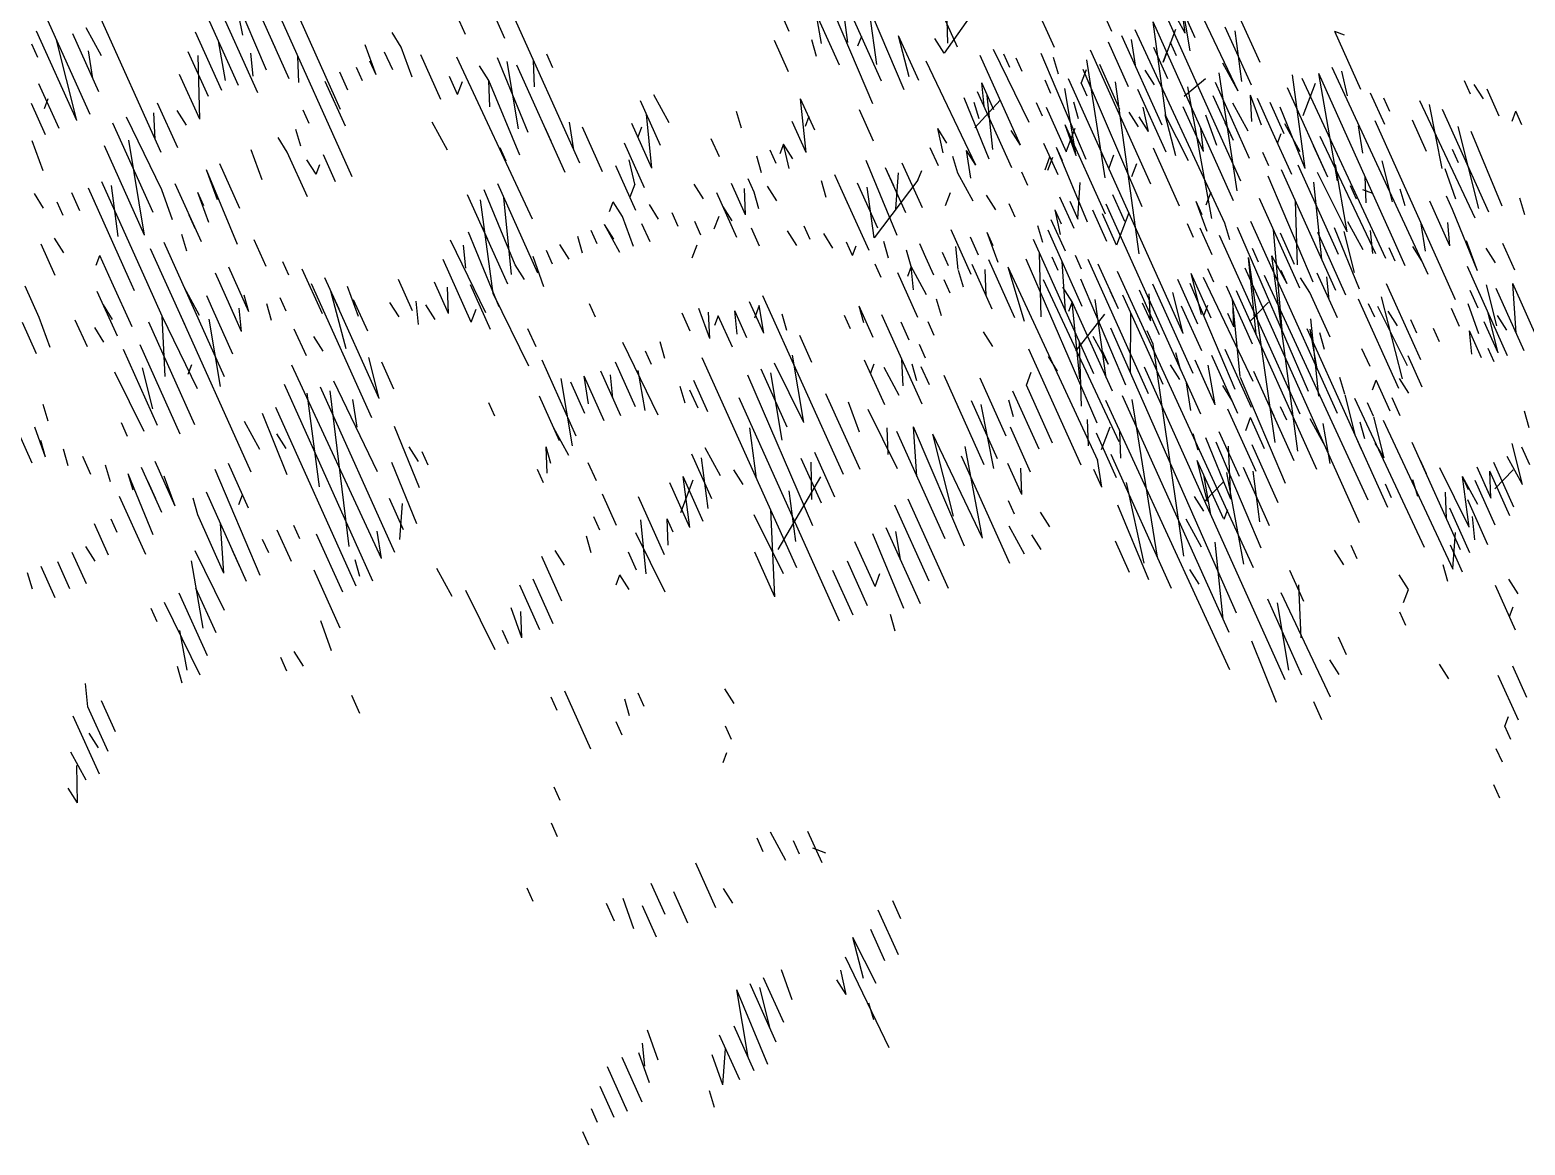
# Model space of a CAD drawing. Header units: metres. Extents: x 1851427 to 1852022, y 5183007 to 5183309.
# Drawn here: x 1851986.906 to 1851991.508, y 5183047.211 to 5183050.644 of the extents above; entities that cross this region are included whole.
import ezdxf

# ---------------------------------------------------------------- set-up
doc = ezdxf.new("R2010")
doc.units = ezdxf.units.M
doc.header["$LTSCALE"] = 2.5
doc.layers.add('FEUIL', color=7, linetype='CONTINUOUS')
doc.layers.add('TRONC', color=7, linetype='CONTINUOUS')
doc.layers.add('PRO_BAT', color=252, linetype='CONTINUOUS', lineweight=18)

# ---------------------------------------------------------------- blocks, each defined once
blk = doc.blocks.new('00_prunus')
at = {"layer": 'FEUIL', "color": 62, "linetype": 'Continuous'}
for p, q in [((2.7424, 4.465), (2.7729, 4.4955)), ((2.7729, 4.4803), (2.7932, 4.4955)), ((2.7932, 4.4803), (2.8084, 4.4955)), ((2.9456, 4.4295), (3.0116, 4.4955)), ((2.9964, 4.4955), (3.0116, 4.4955)), ((3.1132, 4.3634), (3.2504, 4.4955)), ((-2.1598, 4.4142), (-2.1242, 4.4803)), ((2.7068, 4.465), (2.7221, 4.4803)), ((2.7221, 4.465), (2.7221, 4.4803)), ((3.0624, 4.2415), (3.3012, 4.4803)), ((3.1996, 4.3939), (3.2504, 4.4803)), ((3.1996, 4.4142), (3.2656, 4.4803)), ((3.098, 4.4142), (3.1488, 4.465)), ((-2.1598, 4.4142), (-2.1242, 4.4447)), ((2.6916, 4.3431), (2.7729, 4.4295)), ((2.7068, 4.3279), (2.8237, 4.4447)), ((2.7221, 4.3126), (2.8592, 4.4447)), ((2.7221, 4.3279), (2.7932, 4.4295)), ((2.7576, 4.211), (2.9964, 4.4447)), ((2.7932, 4.3634), (2.844, 4.4447)), ((2.8592, 4.2771), (3.0116, 4.4295)), ((2.8948, 4.3939), (2.9304, 4.4295)), ((2.8948, 4.4142), (2.91, 4.4295)), ((2.9304, 4.2923), (3.0116, 4.4295)), ((2.9608, 4.4142), (2.9812, 4.4447)), ((3.098, 4.3787), (3.164, 4.4447)), ((3.1132, 4.3787), (3.1488, 4.4447)), ((-2.1446, 4.4142), (-2.1446, 4.3634)), ((2.8237, 4.3787), (2.8592, 4.4142)), ((2.8237, 4.211), (3.032, 4.4142)), ((2.9812, 4.2923), (3.0472, 4.4142)), ((3.0116, 4.4142), (3.0116, 4.3634)), ((3.0624, 4.211), (3.2656, 4.4142)), ((3.1996, 4.2923), (3.2656, 4.4142)), ((-2.6018, 4.3787), (-2.5865, 4.3939)), ((-2.1598, 4.3787), (-2.1446, 4.3939)), ((-2.0582, 4.3787), (-2.043, 4.3939)), ((2.7424, 4.2263), (2.91, 4.3939)), ((2.9456, 4.2923), (3.0472, 4.3939)), ((3.0624, 4.1755), (3.286, 4.3939)), ((-2.617, 4.3279), (-2.5865, 4.3634)), ((-2.3478, 4.3279), (-2.3122, 4.3634)), ((-2.3122, 4.3279), (-2.2817, 4.3634)), ((-2.297, 4.3279), (-2.2817, 4.3634)), ((-2.1598, 4.3431), (-2.1242, 4.3787)), ((-2.1446, 4.3634), (-2.1446, 4.3787)), ((-1.8702, 4.3787), (-1.8398, 4.2618)), ((-1.855, 4.2771), (-1.7686, 4.3634)), ((-1.8398, 4.2771), (-1.8042, 4.3634)), ((2.656, 4.3431), (2.6713, 4.3634)), ((2.91, 4.3431), (2.9304, 4.3787)), ((2.9812, 4.2923), (3.0472, 4.3634)), ((3.0624, 4.2263), (3.1488, 4.3787)), ((3.0624, 4.2771), (3.1488, 4.3634)), ((3.164, 4.3634), (3.1844, 4.3279)), ((3.1996, 4.2771), (3.3012, 4.3787)), ((3.2656, 4.3431), (3.286, 4.3787)), ((3.2656, 4.3126), (3.3164, 4.3634)), ((3.3876, 4.3279), (3.4384, 4.3787)), ((-2.5357, 4.211), (-2.3986, 4.3431)), ((-2.297, 4.3126), (-2.2614, 4.3431)), ((-2.2817, 4.2923), (-2.2309, 4.3431)), ((-2.1446, 4.3279), (-2.1242, 4.3431)), ((2.844, 4.2923), (2.8796, 4.3431)), ((3.0828, 4.1755), (3.1844, 4.3431)), ((3.1844, 4.1907), (3.3368, 4.3431)), ((2.9964, 4.2771), (3.0472, 4.3279)), ((3.032, 4.3126), (3.032, 4.3279)), ((3.2504, 4.1755), (3.3368, 4.3279)), ((-2.551, 4.2923), (-2.5357, 4.3126)), ((-2.4849, 4.2263), (-2.4341, 4.3126)), ((-2.2817, 4.2923), (-2.2614, 4.3126)), ((-2.2614, 4.2771), (-2.2309, 4.3126)), ((-2.2462, 4.2618), (-2.1954, 4.3126)), ((-2.1954, 4.2415), (-2.1242, 4.3126)), ((-2.043, 4.3126), (-2.043, 4.2923)), ((-2.0074, 4.2923), (-1.9922, 4.3126)), ((-1.8042, 4.1907), (-1.6874, 4.3126)), ((2.6916, 4.2415), (2.7576, 4.3126)), ((2.7424, 4.2618), (2.7932, 4.3126)), ((2.8796, 4.2771), (2.8948, 4.3126)), ((3.164, 4.0891), (3.286, 4.3126)), ((3.1844, 4.1552), (3.3368, 4.3126)), ((3.286, 4.1907), (3.4028, 4.3126)), ((-2.5002, 4.2923), (-2.4849, 4.2923)), ((-2.5002, 4.1399), (-2.363, 4.2771)), ((-2.4849, 4.2263), (-2.4138, 4.2923)), ((-2.4849, 4.1907), (-2.3833, 4.2923)), ((-2.4646, 4.1755), (-2.4138, 4.2771)), ((-2.2462, 4.2618), (-2.2309, 4.2923)), ((-2.2309, 4.2415), (-2.175, 4.2923)), ((-2.2106, 4.2415), (-2.175, 4.2923)), ((-2.1446, 4.2618), (-2.1242, 4.2771)), ((-2.0582, 4.2771), (-2.043, 4.2923)), ((-2.0074, 4.2618), (-1.9922, 4.2771)), ((-1.9922, 4.211), (-1.9058, 4.2923)), ((-1.9922, 4.1755), (-1.8906, 4.2771)), ((-1.9566, 4.2771), (-1.9414, 4.2923)), ((-1.8398, 4.2618), (-1.8194, 4.2771)), ((-1.7686, 4.1907), (-1.667, 4.2923)), ((-1.7686, 4.1552), (-1.6518, 4.2771)), ((-1.7534, 4.211), (-1.7178, 4.2771)), ((-1.7026, 4.2263), (-1.667, 4.2923)), ((-1.7026, 4.1907), (-1.6162, 4.2771)), ((2.6408, 4.2618), (2.6713, 4.2923)), ((2.6713, 4.2618), (2.6916, 4.2771)), ((2.7424, 4.2618), (2.7576, 4.2923)), ((2.7729, 4.2415), (2.7932, 4.2771)), ((3.032, 4.2771), (3.0472, 4.2923)), ((3.0624, 4.0028), (3.352, 4.2923)), ((3.2148, 4.2618), (3.2352, 4.2923)), ((3.2148, 4.2618), (3.2352, 4.2771)), ((3.3012, 4.1907), (3.352, 4.2771)), ((3.4384, 4.2771), (3.4536, 4.2923)), ((-2.4646, 4.1399), (-2.3478, 4.2618)), ((-2.0582, 4.2415), (-2.043, 4.2618)), ((-1.8194, 4.211), (-1.7686, 4.2618)), ((-1.8042, 4.211), (-1.7686, 4.2618)), ((-1.667, 4.211), (-1.6366, 4.2618)), ((-2.805, 4.1755), (-2.7389, 4.2415)), ((-2.7694, 4.1755), (-2.7389, 4.2415)), ((-2.7694, 4.1399), (-2.6678, 4.2415)), ((-2.4341, 4.1552), (-2.3986, 4.2415)), ((-2.0074, 4.2263), (-1.9922, 4.2415)), ((-1.9414, 4.1247), (-1.8194, 4.2415)), ((-1.7178, 4.2415), (-1.7178, 4.2263)), ((2.7932, 4.211), (2.8237, 4.2415)), ((2.844, 4.211), (2.8592, 4.2415)), ((2.8592, 4.211), (2.8948, 4.2415)), ((3.3164, 4.1907), (3.3672, 4.2415)), ((3.4384, 4.211), (3.4688, 4.2415)), ((3.4536, 4.211), (3.4688, 4.2415)), ((-2.7897, 4.1552), (-2.7186, 4.2263)), ((-2.7389, 4.1755), (-2.7034, 4.2263)), ((-2.5662, 4.211), (-2.551, 4.2263)), ((-2.4494, 4.1247), (-2.3478, 4.2263)), ((-2.1446, 4.1247), (-2.043, 4.2263)), ((-2.0734, 4.1907), (-2.043, 4.2263)), ((-2.0582, 4.2263), (-2.0582, 4.1907)), ((-1.9922, 4.1399), (-1.9058, 4.2263)), ((-1.9566, 4.1552), (-1.921, 4.2263)), ((-1.9566, 4.1399), (-1.8906, 4.211)), ((-1.9414, 4.2263), (-1.921, 4.1755)), ((-1.667, 4.1907), (-1.6518, 4.211)), ((2.844, 4.1552), (2.91, 4.2263)), ((2.8592, 4.1755), (2.8948, 4.2263)), ((2.8592, 4.1399), (2.9304, 4.211)), ((3.098, 4.211), (3.098, 4.1907)), ((3.2148, 4.211), (3.2148, 4.1907)), ((3.2504, 4.211), (3.2504, 4.1907)), ((3.4536, 4.1907), (3.4688, 4.211)), ((-2.7186, 4.1552), (-2.6881, 4.1907)), ((-2.5662, 3.9723), (-2.3478, 4.1907)), ((-2.4494, 4.0536), (-2.3833, 4.1907)), ((-2.1242, 4.1044), (-2.043, 4.1907)), ((-1.9922, 4.1755), (-1.9718, 4.1907)), ((2.6205, 4.1399), (2.656, 4.1907)), ((2.6205, 4.1755), (2.6408, 4.1907)), ((2.9456, 4.1552), (2.9812, 4.1907)), ((3.0828, 4.1552), (3.1132, 4.1907)), ((3.3164, 4.1552), (3.352, 4.1907)), ((-2.6881, 4.1552), (-2.6678, 4.1755)), ((-2.6373, 4.1044), (-2.5662, 4.1755)), ((-2.5154, 3.9875), (-2.3325, 4.1755)), ((-2.043, 4.1552), (-2.043, 4.1755)), ((2.6205, 4.1399), (2.656, 4.1755)), ((3.3368, 4.1552), (3.3368, 4.1755)), ((-2.6373, 4.0536), (-2.5662, 4.1552)), ((-2.5154, 3.952), (-2.3122, 4.1552)), ((-2.3122, 4.1247), (-2.2817, 4.1552)), ((-2.175, 4.1247), (-2.1446, 4.1552)), ((-2.109, 4.1044), (-2.0938, 4.1552)), ((-1.8906, 4.1247), (-1.8702, 4.1552)), ((-1.8906, 4.1399), (-1.8702, 4.1552)), ((2.6408, 4.1247), (2.6713, 4.1552)), ((2.656, 4.1247), (2.6713, 4.1552)), ((2.844, 3.9012), (2.9812, 4.1552)), ((2.8592, 4.1044), (2.91, 4.1552)), ((2.8796, 4.1247), (2.8948, 4.1552)), ((2.9456, 4.1247), (2.9812, 4.1552)), ((3.098, 4.1399), (3.1132, 4.1552)), ((-2.6373, 4.0739), (-2.5662, 4.1399)), ((-2.6373, 4.0383), (-2.5357, 4.1399)), ((-2.4138, 4.0383), (-2.363, 4.1399)), ((-2.109, 4.0891), (-2.0734, 4.1247)), ((-1.9414, 4.1044), (-1.921, 4.1399)), ((-1.8906, 4.1044), (-1.8702, 4.1247)), ((-1.789, 4.1044), (-1.7534, 4.1399)), ((-1.7026, 4.0536), (-1.667, 4.1247)), ((-1.7026, 4.0891), (-1.667, 4.1247)), ((2.7221, 3.8707), (2.9812, 4.1247)), ((2.7221, 3.8351), (3.0116, 4.1247)), ((2.8592, 4.0739), (2.91, 4.1247)), ((2.8796, 3.9012), (3.0116, 4.1399)), ((2.9964, 3.9012), (3.2352, 4.1399)), ((3.1996, 4.1399), (3.1996, 4.0891)), ((3.1996, 4.0891), (3.2352, 4.1247)), ((3.2148, 4.0891), (3.2504, 4.1247)), ((3.2656, 4.1044), (3.286, 4.1247)), ((-2.0938, 4.0739), (-2.0734, 4.1044)), ((-1.9566, 4.0739), (-1.921, 4.1044)), ((-1.6874, 4.1044), (-1.6874, 4.0891)), ((3.0472, 4.0891), (3.0624, 4.1044)), ((-2.4341, 3.9723), (-2.3122, 4.0891)), ((-2.4138, 4.0891), (-2.3986, 4.0536)), ((-2.4138, 4.0231), (-2.3478, 4.0891)), ((-2.109, 4.0536), (-2.0734, 4.0891)), ((-2.0226, 4.0739), (-2.0074, 4.0891)), ((-1.9922, 4.0739), (-1.9718, 4.0891)), ((-1.8906, 4.0383), (-1.8398, 4.0891)), ((-1.8702, 4.0739), (-1.8702, 4.0891)), ((-1.7026, 4.0536), (-1.667, 4.0891)), ((-1.3978, 3.9215), (-1.2302, 4.0891)), ((2.7068, 4.0536), (2.7424, 4.0891)), ((2.8084, 3.8859), (3.0116, 4.0891)), ((2.844, 3.9875), (2.8948, 4.0891)), ((3.032, 4.0383), (3.0828, 4.0891)), ((3.0472, 4.0383), (3.0828, 4.0891)), ((-2.5154, 4.0231), (-2.4849, 4.0739)), ((-2.5154, 4.0536), (-2.5002, 4.0739)), ((-2.4138, 3.9723), (-2.363, 4.0739)), ((-2.4138, 3.952), (-2.297, 4.0739)), ((-1.921, 4.0536), (-1.921, 4.0739)), ((-1.8702, 4.0739), (-1.8398, 3.9723)), ((-1.8702, 4.0231), (-1.8194, 4.0739)), ((-1.8702, 3.9875), (-1.789, 4.0739)), ((-1.855, 4.0231), (-1.8398, 4.0739)), ((-1.2302, 4.0536), (-1.2098, 4.0739)), ((-1.2302, 4.0536), (-1.2098, 4.0739)), ((2.5392, 4.0536), (2.5544, 4.0739)), ((2.6916, 3.8707), (2.8948, 4.0739)), ((2.9964, 4.0383), (3.0116, 4.0739)), ((3.0472, 4.0231), (3.098, 4.0739)), ((3.2148, 3.9875), (3.3012, 4.0739)), ((-2.6373, 4.0028), (-2.6018, 4.0383)), ((-2.6018, 4.0231), (-2.6018, 4.0383)), ((-2.3478, 3.952), (-2.2462, 4.0536)), ((-2.3478, 3.9875), (-2.297, 4.0383)), ((-2.3325, 4.0383), (-2.3325, 4.0536)), ((-2.297, 3.9012), (-2.1446, 4.0536)), ((-2.2817, 3.9875), (-2.2309, 4.0383)), ((-2.2614, 4.0028), (-2.2462, 4.0383)), ((-2.109, 4.0231), (-2.0938, 4.0383)), ((-2.0226, 4.0028), (-1.9922, 4.0383)), ((-1.8398, 3.9723), (-1.8042, 4.0383)), ((-1.8398, 3.9875), (-1.789, 4.0383)), ((-1.6874, 4.0231), (-1.667, 4.0536)), ((-1.6874, 4.0383), (-1.667, 4.0536)), ((-1.667, 4.0536), (-1.667, 4.0383)), ((-1.667, 4.0231), (-1.6518, 4.0383)), ((-1.4994, 4.0231), (-1.4638, 4.0536)), ((-1.4994, 3.9875), (-1.4486, 4.0383)), ((-1.3114, 4.0383), (-1.2962, 4.0536)), ((-1.2962, 4.0028), (-1.281, 4.0383)), ((-1.1743, 4.0383), (-1.159, 4.0536)), ((2.7221, 4.0383), (2.7424, 4.0536)), ((2.844, 3.7183), (3.1844, 4.0536)), ((2.9964, 4.0383), (3.0116, 4.0536)), ((3.0624, 4.0028), (3.098, 4.0536)), ((3.164, 3.9012), (3.3164, 4.0536)), ((3.2352, 3.9723), (3.2656, 4.0383)), ((3.2656, 3.952), (3.3012, 4.0383)), ((-2.5662, 4.0028), (-2.551, 4.0231)), ((-2.3122, 3.9215), (-2.2106, 4.0231)), ((-2.2614, 3.9012), (-2.1446, 4.0231)), ((-1.9922, 4.0028), (-1.9718, 4.0231)), ((-1.9922, 3.9723), (-1.9414, 4.0231)), ((-1.8398, 3.952), (-1.7686, 4.0231)), ((-1.789, 4.0028), (-1.7686, 4.0231)), ((-1.6518, 4.0028), (-1.6366, 4.0231)), ((-1.4994, 3.952), (-1.4638, 4.0231)), ((-1.3826, 3.9012), (-1.2606, 4.0231)), ((-1.3114, 3.9367), (-1.2302, 4.0231)), ((-1.2962, 3.9367), (-1.2454, 4.0231)), ((-0.9203, 3.8859), (-0.7882, 4.0231)), ((2.5189, 3.9723), (2.5544, 4.0231)), ((2.5189, 4.0028), (2.5392, 4.0231)), ((2.7221, 4.0028), (2.7424, 4.0231)), ((3.1132, 4.0028), (3.1336, 4.0231)), ((3.1336, 3.8351), (3.3164, 4.0231)), ((3.164, 4.0028), (3.1844, 4.0231)), ((-2.617, 3.9875), (-2.6018, 4.0028)), ((-2.2817, 3.8199), (-2.0938, 4.0028)), ((-2.2614, 3.9215), (-2.2309, 4.0028)), ((-2.2309, 3.9012), (-2.175, 4.0028)), ((-1.9718, 3.9723), (-1.9566, 4.0028)), ((-1.4994, 3.952), (-1.4486, 4.0028)), ((-1.4638, 4.0028), (-1.4638, 3.9875)), ((-1.3622, 3.8199), (-1.1743, 4.0028)), ((-0.9203, 3.8504), (-0.7679, 4.0028)), ((-0.8695, 3.9215), (-0.8187, 4.0028)), ((2.5189, 3.9723), (2.5544, 4.0028)), ((2.6205, 3.8351), (2.7932, 4.0028)), ((2.7729, 3.952), (2.8084, 4.0028)), ((3.1132, 3.7843), (3.3368, 4.0028)), ((3.286, 3.9367), (3.3368, 4.0028)), ((3.3012, 3.9367), (3.3672, 4.0028)), ((-2.8558, 3.9215), (-2.805, 3.9723)), ((-2.8202, 3.9367), (-2.805, 3.9723)), ((-2.617, 3.952), (-2.6018, 3.9723)), ((-2.2462, 3.8859), (-2.1446, 3.9875)), ((-2.1954, 3.9875), (-2.175, 3.9215)), ((-2.1954, 3.8859), (-2.1446, 3.9875)), ((-2.1446, 3.9875), (-2.1446, 3.9723)), ((-1.9566, 3.9723), (-1.9414, 3.9875)), ((-1.9414, 3.952), (-1.921, 3.9723)), ((-1.6518, 3.9723), (-1.6366, 3.9875)), ((-1.6518, 3.9367), (-1.6366, 3.9723)), ((-1.6518, 3.9367), (-1.6162, 3.9723)), ((-1.4994, 3.9215), (-1.4486, 3.9723)), ((-1.4334, 3.9215), (-1.3826, 3.9723)), ((-1.3826, 3.9367), (-1.3622, 3.9723)), ((-1.3114, 3.9012), (-1.2302, 3.9875)), ((-1.2454, 3.952), (-1.2302, 3.9875)), ((-1.1946, 3.952), (-1.1946, 3.9723)), ((-1.1946, 3.952), (-1.1743, 3.9723)), ((-1.1743, 3.9367), (-1.1235, 3.9875)), ((-1.1235, 3.952), (-1.093, 3.9875)), ((-1.093, 3.952), (-1.0727, 3.9723)), ((-1.093, 3.7843), (-0.905, 3.9723)), ((-1.0422, 3.8707), (-0.9406, 3.9723)), ((-0.8898, 3.8504), (-0.7526, 3.9875)), ((2.5189, 3.9367), (2.5697, 3.9875)), ((2.5392, 3.9875), (2.5544, 3.952)), ((2.5544, 3.9367), (2.59, 3.9723)), ((2.5697, 3.8199), (2.7424, 3.9875)), ((2.5697, 3.8504), (2.6916, 3.9723)), ((2.7221, 3.9367), (2.7576, 3.9875)), ((2.844, 3.8859), (2.9456, 3.9875)), ((2.844, 3.8504), (2.9608, 3.9723)), ((2.844, 3.6472), (3.164, 3.9723)), ((2.9456, 3.9215), (3.0116, 3.9875)), ((2.9456, 3.698), (3.098, 3.9723)), ((2.9812, 3.9215), (3.0116, 3.9723)), ((2.9812, 3.9215), (3.032, 3.9723)), ((3.3368, 3.9367), (3.3876, 3.9875)), ((3.352, 3.952), (3.3672, 3.9875)), ((3.3876, 3.952), (3.4028, 3.9723)), ((-2.8405, 3.9012), (-2.7897, 3.952)), ((-2.5002, 3.9367), (-2.4849, 3.952)), ((-2.3325, 3.9367), (-2.3122, 3.952)), ((-1.9414, 3.9215), (-1.9058, 3.952)), ((-1.921, 3.9215), (-1.9058, 3.952)), ((-1.9058, 3.952), (-1.9058, 3.9367)), ((-1.8194, 3.9367), (-1.8194, 3.952)), ((-1.8194, 3.9367), (-1.8042, 3.952)), ((-1.4842, 3.9215), (-1.4638, 3.952)), ((-1.347, 3.9367), (-1.3318, 3.952)), ((-1.0727, 3.9367), (-1.0574, 3.952)), ((-0.9558, 3.8859), (-0.8898, 3.952)), ((2.5697, 3.8859), (2.6052, 3.952)), ((2.5697, 3.9215), (2.6052, 3.952)), ((2.5697, 3.8859), (2.6408, 3.952)), ((2.7932, 3.9012), (2.8237, 3.952)), ((3.1488, 3.9215), (3.1844, 3.952)), ((3.4028, 3.9367), (3.418, 3.952)), ((-1.9414, 3.8859), (-1.8906, 3.9367)), ((-1.6366, 3.9215), (-1.6162, 3.9367)), ((-1.4994, 3.8859), (-1.4486, 3.9367)), ((-1.0574, 3.9215), (-1.0422, 3.9367)), ((-0.9203, 3.9215), (-0.905, 3.9367)), ((2.7424, 3.5811), (3.098, 3.9367)), ((3.0116, 3.9012), (3.032, 3.9367)), ((3.1488, 3.9215), (3.164, 3.9367)), ((3.164, 3.8504), (3.1996, 3.9367)), ((-2.8405, 3.8707), (-2.7897, 3.9215)), ((-2.8202, 3.8707), (-2.805, 3.9012)), ((-2.8202, 3.8504), (-2.7694, 3.9012)), ((-2.4849, 3.8859), (-2.4494, 3.9215)), ((-2.4849, 3.8504), (-2.4138, 3.9215)), ((-2.4494, 3.9012), (-2.4494, 3.9215)), ((-1.6162, 3.9012), (-1.6162, 3.9215)), ((-1.4842, 3.9215), (-1.4842, 3.9012)), ((-1.2098, 3.8707), (-1.1743, 3.9012)), ((-0.9711, 3.8859), (-0.9558, 3.9215)), ((-0.905, 3.8707), (-0.8898, 3.9012)), ((-0.8695, 3.8504), (-0.839, 3.9012)), ((-0.8695, 3.8351), (-0.8034, 3.9012)), ((2.6052, 3.8859), (2.6205, 3.9215)), ((2.656, 3.9012), (2.6713, 3.9215)), ((2.6916, 3.8859), (2.7068, 3.9012)), ((3.1336, 3.7691), (3.2656, 3.9012)), ((3.2148, 3.8859), (3.2352, 3.9012)), ((3.3164, 3.8859), (3.3368, 3.9012)), ((3.4028, 3.9012), (3.418, 3.9215)), ((-2.4646, 3.8351), (-2.4138, 3.8859)), ((-1.4842, 3.8707), (-1.4638, 3.8859)), ((-1.4638, 3.8707), (-1.4638, 3.8859)), ((2.844, 3.8199), (2.91, 3.8859)), ((2.844, 3.6167), (3.1132, 3.8859)), ((2.9812, 3.6827), (3.098, 3.8859)), ((3.4028, 3.8707), (3.418, 3.8859)), ((-2.805, 3.8199), (-2.7897, 3.8707)), ((-2.4646, 3.7996), (-2.4341, 3.8707)), ((-2.4646, 3.7996), (-2.3986, 3.8707)), ((-1.9922, 3.7691), (-1.8906, 3.8707)), ((-1.9414, 3.8504), (-1.921, 3.8707)), ((-1.8906, 3.8351), (-1.855, 3.8707)), ((-1.8702, 3.8504), (-1.855, 3.8707)), ((-1.601, 3.8504), (-1.601, 3.8707)), ((-0.8542, 3.7843), (-0.8187, 3.8707)), ((-0.8542, 3.8199), (-0.8034, 3.8707)), ((-0.8187, 3.7183), (-0.6663, 3.8707)), ((-0.7018, 3.7335), (-0.5647, 3.8707)), ((2.8237, 3.5659), (3.1336, 3.8707)), ((2.844, 3.7488), (2.9608, 3.8707)), ((2.9812, 3.8504), (2.9964, 3.8707)), ((3.2504, 3.8504), (3.2504, 3.8707)), ((-2.8202, 3.8199), (-2.7897, 3.8504)), ((-2.4646, 3.7691), (-2.3986, 3.8351)), ((-2.4341, 3.7843), (-2.3986, 3.8351)), ((-2.2614, 3.8351), (-2.2614, 3.7996)), ((-2.1242, 3.7691), (-2.0582, 3.8351)), ((-1.921, 3.6319), (-1.7178, 3.8351)), ((-1.855, 3.8351), (-1.8398, 3.8504)), ((-1.4842, 3.8351), (-1.4638, 3.8504)), ((-1.3978, 3.7488), (-1.2962, 3.8504)), ((-1.3622, 3.7335), (-1.3114, 3.8351)), ((-1.3622, 3.7488), (-1.281, 3.8351)), ((-0.8542, 3.7843), (-0.8034, 3.8351)), ((-0.7018, 3.7691), (-0.6358, 3.8351)), ((-0.6866, 3.8199), (-0.651, 3.8504)), ((2.4681, 3.8199), (2.4884, 3.8351)), ((2.844, 3.7843), (2.91, 3.8504)), ((2.8592, 3.7843), (2.8948, 3.8504)), ((2.8592, 3.7183), (2.9304, 3.8351)), ((3.0828, 3.7996), (3.098, 3.8351)), ((3.1336, 3.7996), (3.1488, 3.8351)), ((3.1844, 3.7843), (3.2504, 3.8504)), ((3.1996, 3.7691), (3.2656, 3.8351)), ((3.4028, 3.8351), (3.418, 3.8504)), ((-2.805, 3.7996), (-2.7897, 3.8199)), ((-2.297, 3.7691), (-2.2462, 3.8199)), ((-2.1242, 3.7996), (-2.109, 3.8199)), ((-2.109, 3.7183), (-2.0074, 3.8199)), ((-1.9922, 3.7996), (-1.9718, 3.8199)), ((-1.9922, 3.7996), (-1.9718, 3.8199)), ((-1.9566, 3.7843), (-1.9414, 3.8199)), ((-1.7686, 3.7996), (-1.7534, 3.8199)), ((-1.7382, 3.7843), (-1.7178, 3.8199)), ((-1.7382, 3.7843), (-1.7026, 3.8199)), ((-1.7178, 3.8199), (-1.7178, 3.7996)), ((-1.347, 3.698), (-1.281, 3.8199)), ((-1.347, 3.7335), (-1.2606, 3.8199)), ((-0.6866, 3.7843), (-0.6663, 3.8199)), ((-0.6866, 3.7183), (-0.6155, 3.8199)), ((-0.6866, 3.7183), (-0.585, 3.8199)), ((2.4528, 3.7691), (2.5036, 3.8199)), ((2.9304, 3.8199), (2.9456, 3.7843)), ((2.9304, 3.7691), (2.9608, 3.8199)), ((3.4028, 3.7996), (3.418, 3.8199)), ((-2.1242, 3.7183), (-2.0734, 3.7996)), ((-2.1242, 3.7335), (-2.0582, 3.7996)), ((-1.9566, 3.7691), (-1.921, 3.7996)), ((-1.9414, 3.7488), (-1.8906, 3.7996)), ((-1.9058, 3.7843), (-1.9058, 3.7996)), ((-1.8194, 3.7691), (-1.789, 3.7996)), ((-1.7178, 3.7691), (-1.6874, 3.7996)), ((-1.7026, 3.7691), (-1.6874, 3.7996)), ((-1.0727, 3.7691), (-1.0422, 3.7996)), ((-0.6002, 3.7843), (-0.585, 3.7996)), ((2.4681, 3.7843), (2.4681, 3.7996)), ((2.7068, 3.7843), (2.7221, 3.7996)), ((2.9456, 3.6472), (3.098, 3.7996)), ((-2.4341, 3.7691), (-2.4138, 3.7843)), ((-2.2817, 3.7488), (-2.2614, 3.7843)), ((-2.0582, 3.7691), (-2.043, 3.7843)), ((-1.7026, 3.7488), (-1.667, 3.7843)), ((-1.667, 3.7843), (-1.667, 3.7691)), ((-1.667, 3.7488), (-1.6518, 3.7843)), ((-1.667, 3.7488), (-1.6366, 3.7843)), ((-1.0422, 3.7691), (-1.0422, 3.7843)), ((-1.0422, 3.7691), (-1.0219, 3.7843)), ((-1.0422, 3.7335), (-0.9914, 3.7843)), ((-0.839, 3.7691), (-0.8187, 3.7843)), ((-0.839, 3.7335), (-0.7882, 3.7843)), ((2.6205, 3.7691), (2.6408, 3.7843)), ((2.7221, 3.7691), (2.7424, 3.7843)), ((2.91, 3.7843), (2.91, 3.7691)), ((3.1996, 3.7335), (3.2504, 3.7843)), ((-2.4494, 3.7183), (-2.4138, 3.7488)), ((-2.2817, 3.7488), (-2.2614, 3.7691)), ((-1.8398, 3.6827), (-1.789, 3.7691)), ((-1.8398, 3.6827), (-1.7686, 3.7488)), ((-1.6366, 3.7488), (-1.6162, 3.7691)), ((-1.3622, 3.6827), (-1.281, 3.7691)), ((-1.347, 3.6675), (-1.2606, 3.7488)), ((-1.2962, 3.7183), (-1.281, 3.7488)), ((-0.839, 3.6675), (-0.7526, 3.7488)), ((-0.8034, 3.7335), (-0.7882, 3.7691)), ((-0.6663, 3.698), (-0.6155, 3.7488)), ((2.6205, 3.7488), (2.6205, 3.7691)), ((2.9964, 3.6675), (3.0624, 3.7691)), ((-2.1446, 3.6167), (-2.0734, 3.7335)), ((-2.1446, 3.6167), (-2.0226, 3.7335)), ((-2.1242, 3.5964), (-1.9922, 3.7335)), ((-2.0938, 3.6319), (-2.0226, 3.7335)), ((-2.0226, 3.6675), (-1.9922, 3.7335)), ((-1.9922, 3.6675), (-1.921, 3.7335)), ((-1.9414, 3.6472), (-1.855, 3.7335)), ((-1.921, 3.698), (-1.8906, 3.7335)), ((-1.8194, 3.6472), (-1.7686, 3.7335)), ((-1.8194, 3.6675), (-1.7534, 3.7335)), ((-1.4994, 3.7183), (-1.4842, 3.7335)), ((-0.9203, 3.7183), (-0.905, 3.7335)), ((-0.839, 3.6319), (-0.7374, 3.7335)), ((-0.6358, 3.7183), (-0.6358, 3.7335)), ((2.6052, 3.7183), (2.6205, 3.7335)), ((2.7576, 3.698), (2.7932, 3.7335)), ((2.8592, 3.6319), (2.91, 3.7335)), ((2.9812, 3.6472), (3.0624, 3.7335)), ((3.1996, 3.698), (3.2148, 3.7335)), ((3.1996, 3.698), (3.2352, 3.7335)), ((-2.1954, 3.5964), (-2.0734, 3.7183)), ((-2.0938, 3.5964), (-1.9718, 3.7183)), ((-1.9718, 3.6827), (-1.9566, 3.7183)), ((-1.9058, 3.5456), (-1.7382, 3.7183)), ((-1.9058, 3.4795), (-1.667, 3.7183)), ((-1.6162, 3.698), (-1.601, 3.7183)), ((-1.3318, 3.6472), (-1.2606, 3.7183)), ((-0.9203, 3.6827), (-0.8898, 3.7183)), ((-0.839, 3.5964), (-0.7679, 3.7183)), ((-0.651, 3.6827), (-0.6155, 3.7183)), ((2.402, 3.6827), (2.4376, 3.7183)), ((2.7424, 3.6472), (2.7729, 3.7183)), ((-2.2309, 3.6675), (-2.2106, 3.6827)), ((-1.9922, 3.4287), (-1.7382, 3.6827)), ((-1.7026, 3.6472), (-1.667, 3.6827)), ((-1.6366, 3.6167), (-1.5502, 3.698)), ((-1.601, 3.6827), (-1.5858, 3.698)), ((-1.2962, 3.6472), (-1.281, 3.6827)), ((-1.2962, 3.6472), (-1.2606, 3.6827)), ((-0.905, 3.6675), (-0.8898, 3.6827)), ((-0.839, 3.5964), (-0.7374, 3.698)), ((2.402, 3.6472), (2.4528, 3.698)), ((2.5189, 3.6675), (2.5392, 3.6827)), ((2.6713, 3.5811), (2.7932, 3.698)), ((2.7221, 3.5964), (2.8084, 3.6827)), ((2.7424, 3.5964), (2.7932, 3.6827)), ((2.91, 3.6675), (2.9304, 3.6827)), ((3.0116, 3.6472), (3.0472, 3.6827)), ((3.1996, 3.6675), (3.2148, 3.6827)), ((-1.6874, 3.6472), (-1.667, 3.6675)), ((-1.667, 3.6472), (-1.6518, 3.6675)), ((-1.6162, 3.6167), (-1.5858, 3.6675)), ((-1.601, 3.6167), (-1.5502, 3.6675)), ((-1.3318, 3.6472), (-1.3318, 3.6675)), ((-0.6663, 3.6319), (-0.6358, 3.6675)), ((2.6713, 3.6472), (2.6916, 3.6675)), ((-2.2309, 3.6319), (-2.2106, 3.6472)), ((-2.2106, 3.6167), (-2.175, 3.6472)), ((-1.921, 3.5964), (-1.8702, 3.6472)), ((-1.8042, 3.5811), (-1.7686, 3.6472)), ((-1.5858, 3.5964), (-1.535, 3.6472)), ((-1.5654, 3.6167), (-1.5502, 3.6472)), ((-1.281, 3.6319), (-1.2606, 3.6472)), ((-1.2606, 3.6167), (-1.2454, 3.6472)), ((-0.905, 3.6319), (-0.8898, 3.6472)), ((-0.8695, 3.5303), (-0.7526, 3.6472)), ((-0.8034, 3.5811), (-0.7679, 3.6472)), ((2.4173, 3.6319), (2.4173, 3.6472)), ((-2.1242, 3.5303), (-2.0226, 3.6319)), ((-2.0938, 3.5303), (-2.0074, 3.6167)), ((-1.9058, 3.5811), (-1.855, 3.6319)), ((-1.8906, 3.5811), (-1.8702, 3.6319)), ((-1.8906, 3.6167), (-1.8702, 3.4948)), ((-1.5654, 3.5811), (-1.5146, 3.6319)), ((-1.535, 3.5964), (-1.5146, 3.6319)), ((-1.535, 3.5456), (-1.4486, 3.6319)), ((-1.535, 3.5303), (-1.4842, 3.6167)), ((-1.535, 3.5811), (-1.4994, 3.6167)), ((-1.2454, 3.4948), (-1.1235, 3.6167)), ((-1.2454, 3.4643), (-1.093, 3.6167)), ((-1.1743, 3.5964), (-1.1438, 3.6319)), ((-1.1743, 3.5456), (-1.1235, 3.6167)), ((-0.905, 3.5964), (-0.8898, 3.6167)), ((-0.839, 3.5303), (-0.7374, 3.6319)), ((2.402, 3.6167), (2.4173, 3.6319)), ((2.6713, 3.6167), (2.6916, 3.6319)), ((2.7424, 3.5456), (2.8084, 3.6167)), ((-1.7534, 3.5659), (-1.7178, 3.5964)), ((-1.0219, 3.5456), (-0.9711, 3.5964)), ((-1.0219, 3.444), (-0.8695, 3.5964)), ((2.402, 3.5811), (2.4173, 3.5964)), ((-2.0938, 3.4948), (-2.0074, 3.5811)), ((-2.043, 3.5456), (-2.0226, 3.5811)), ((-1.8906, 3.5151), (-1.855, 3.5811)), ((-1.789, 3.5659), (-1.7686, 3.5811)), ((-1.7534, 3.5151), (-1.7178, 3.5811)), ((-1.7534, 3.5303), (-1.7026, 3.5811)), ((-1.5146, 3.5303), (-1.4638, 3.5811)), ((-2.0734, 3.4795), (-1.9922, 3.5659)), ((-1.0574, 3.5456), (-1.0422, 3.5659)), ((2.6713, 3.5456), (2.6916, 3.5659)), ((-2.0226, 3.4948), (-1.9718, 3.5456)), ((-1.8906, 3.4287), (-1.8398, 3.5456)), ((-1.8906, 3.4643), (-1.8194, 3.5303)), ((-1.7534, 3.4948), (-1.7026, 3.5456)), ((-1.7382, 3.4795), (-1.7026, 3.5456)), ((-1.7382, 3.4795), (-1.6874, 3.5303)), ((-1.7178, 3.5456), (-1.7178, 3.4948)), ((-1.2606, 3.5151), (-1.2302, 3.5456)), ((-1.2454, 3.4948), (-1.2098, 3.5456)), ((-1.1438, 3.5303), (-1.1235, 3.5456)), ((-1.1438, 3.5303), (-1.1235, 3.5456)), ((-1.1235, 3.5151), (-1.093, 3.5456)), ((-1.0219, 3.5151), (-1.0066, 3.5456)), ((-1.0219, 3.5151), (-0.9914, 3.5456)), ((-1.0219, 3.4795), (-0.9711, 3.5303)), ((-0.8187, 3.5151), (-0.7882, 3.5456)), ((-0.7882, 3.5303), (-0.7882, 3.5456)), ((-0.7374, 3.5303), (-0.7171, 3.5456)), ((-0.7374, 3.4948), (-0.7018, 3.5303)), ((2.3868, 3.5303), (2.402, 3.5456)), ((-2.0226, 3.4948), (-2.0226, 3.5151)), ((-2.0226, 3.4643), (-1.9718, 3.5151)), ((-1.5146, 3.4795), (-1.4994, 3.5151)), ((-1.5146, 3.4948), (-1.4994, 3.5151)), ((-1.1082, 3.3271), (-0.9203, 3.5151)), ((-1.0219, 3.4287), (-0.9711, 3.5151)), ((-2.0074, 3.444), (-1.9566, 3.4948)), ((-1.7178, 3.4287), (-1.6518, 3.4948)), ((-1.3318, 3.2763), (-1.1082, 3.4948)), ((-1.281, 3.3932), (-1.1743, 3.4948)), ((-0.9914, 3.4135), (-0.905, 3.4948)), ((-0.9406, 3.4135), (-0.905, 3.4948)), ((-2.0734, 3.444), (-2.0582, 3.4643)), ((-1.8906, 3.4287), (-1.8398, 3.4795)), ((-1.7178, 3.444), (-1.7026, 3.4795)), ((-1.7178, 3.4643), (-1.7026, 3.4795)), ((-1.7026, 3.3932), (-1.667, 3.4643)), ((-1.6366, 3.444), (-1.601, 3.4795)), ((-1.5146, 3.4643), (-1.4994, 3.4795)), ((-1.347, 3.2916), (-1.159, 3.4795)), ((-1.347, 3.3932), (-1.281, 3.4643)), ((-1.3318, 3.2408), (-1.1082, 3.4643)), ((-1.281, 3.2763), (-1.1743, 3.4795)), ((-1.2302, 3.444), (-1.2098, 3.4795)), ((-1.2098, 3.3424), (-1.1438, 3.4643)), ((-1.0066, 3.3627), (-0.8898, 3.4795)), ((-0.839, 3.4643), (-0.8187, 3.4795)), ((-0.7374, 3.4287), (-0.7018, 3.4643)), ((-1.7382, 3.3779), (-1.667, 3.444)), ((-1.6162, 3.4287), (-1.601, 3.444)), ((-1.347, 3.4287), (-1.3318, 3.444)), ((-1.3318, 3.4287), (-1.3114, 3.444)), ((-0.9914, 3.3424), (-0.8898, 3.444)), ((-0.9711, 3.4287), (-0.9711, 3.444)), ((-0.839, 3.4287), (-0.8187, 3.444)), ((-1.3114, 3.2255), (-1.1082, 3.4287)), ((-0.9558, 3.3424), (-0.8695, 3.4287)), ((-1.6874, 3.3932), (-1.667, 3.4135)), ((-1.6162, 3.3932), (-1.601, 3.4135)), ((-1.3622, 3.3424), (-1.2962, 3.4135)), ((-1.159, 3.3424), (-1.093, 3.4135)), ((-0.9406, 3.3627), (-0.905, 3.4135)), ((-1.6874, 3.3627), (-1.667, 3.3779)), ((-1.667, 3.3627), (-1.667, 3.3779)), ((-1.5858, 3.3627), (-1.5654, 3.3779)), ((-1.1438, 3.3779), (-1.1235, 3.3932)), ((-1.1082, 3.3627), (-1.0727, 3.3932)), ((-0.9406, 3.3271), (-0.8695, 3.3932)), ((-1.601, 3.3119), (-1.5502, 3.3627)), ((-1.347, 3.3119), (-1.3318, 3.3627)), ((-1.347, 3.3271), (-1.3114, 3.3627)), ((-1.601, 3.2763), (-1.5502, 3.3271)), ((-1.5858, 3.2611), (-1.535, 3.3119)), ((-1.3318, 3.2763), (-1.3114, 3.3119)), ((-1.1743, 3.19), (-1.0574, 3.3119)), ((-1.1235, 3.2763), (-1.0727, 3.3271)), ((-0.9203, 3.3119), (-0.905, 3.3271)), ((-0.8034, 3.2916), (-0.7882, 3.3119)), ((-1.4486, 3.2611), (-1.413, 3.2916)), ((-1.1082, 3.2763), (-1.1082, 3.2916)), ((-1.0219, 3.2408), (-0.9711, 3.2916)), ((-1.8906, 3.2611), (-1.8702, 3.2763)), ((-1.5654, 3.2408), (-1.5502, 3.2763)), ((-1.5654, 3.2408), (-1.535, 3.2763)), ((-1.535, 3.2103), (-1.4638, 3.2763)), ((-1.2962, 3.2103), (-1.2302, 3.2763)), ((-1.2098, 3.2611), (-1.1946, 3.2763)), ((-1.159, 3.1747), (-1.0574, 3.2763)), ((-1.0066, 3.2255), (-0.9558, 3.2763)), ((-0.8187, 3.2408), (-0.7882, 3.2763)), ((-1.3114, 3.2408), (-1.2962, 3.2611)), ((-1.2098, 3.2255), (-1.1743, 3.2611)), ((-1.0066, 3.19), (-0.9406, 3.2611)), ((-0.8034, 3.2255), (-0.7679, 3.2611)), ((-1.9058, 3.2103), (-1.8906, 3.2255)), ((-1.7686, 3.2103), (-1.7534, 3.2255)), ((-1.5502, 3.2255), (-1.535, 3.2408)), ((-1.3114, 3.1595), (-1.2454, 3.2255)), ((-1.1743, 3.2255), (-1.159, 3.2408)), ((-1.1235, 3.1747), (-1.093, 3.2408)), ((-1.1235, 3.1747), (-1.0574, 3.2408)), ((-1.0066, 3.1595), (-0.9406, 3.2255)), ((-1.7534, 3.19), (-1.7382, 3.2103)), ((-1.9058, 3.1747), (-1.9058, 3.19)), ((-1.7178, 3.1239), (-1.6518, 3.19)), ((-1.1438, 3.1239), (-1.0727, 3.19)), ((-0.9558, 3.1747), (-0.9406, 3.19)), ((-0.9558, 3.1747), (-0.9406, 3.19)), ((-1.7534, 3.1595), (-1.7382, 3.1747)), ((-1.6518, 3.1595), (-1.6366, 3.1747)), ((-1.3114, 3.1239), (-1.281, 3.1595)), ((-1.1235, 3.0884), (-1.0727, 3.1747)), ((-0.9558, 3.1392), (-0.9203, 3.1747)), ((-1.1438, 3.0884), (-1.093, 3.1392)), ((-0.9406, 3.1239), (-0.9203, 3.1392)), ((-2.0938, 3.0884), (-2.0582, 3.1239)), ((-1.1438, 3.0528), (-1.0727, 3.1239)), ((-0.9406, 3.0884), (-0.905, 3.1239)), ((-2.0938, 3.1036), (-2.0734, 3.1036)), ((-2.0582, 3.0884), (-2.043, 3.1036)), ((-2.0582, 3.0884), (-2.043, 3.1036)), ((-2.043, 3.0731), (-2.0074, 3.1036)), ((-1.281, 3.0884), (-1.2606, 3.1036)), ((-1.1438, 3.0223), (-1.0574, 3.1036)), ((-0.9203, 3.0731), (-0.8898, 3.1036)), ((-2.2309, 3.0528), (-2.2106, 3.0731)), ((-2.0074, 3.0731), (-1.9922, 3.0884)), ((-1.2606, 3.0731), (-1.2454, 3.0884)), ((-1.1235, 3.0223), (-1.093, 3.0731)), ((-1.0574, 3.0731), (-1.0422, 3.0884)), ((-1.0574, 3.0731), (-1.0422, 3.0884)), ((-0.905, 3.0528), (-0.8695, 3.0884)), ((-0.8695, 3.0528), (-0.8542, 3.0731)), ((-2.2462, 3.002), (-2.1954, 3.0528)), ((-1.7026, 3.0376), (-1.6874, 3.0528)), ((-2.2309, 2.9868), (-2.1954, 3.0223)), ((-1.9718, 2.9715), (-1.921, 3.0223)), ((-1.1235, 3.002), (-1.1082, 3.0223)), ((-2.2309, 2.9512), (-2.175, 3.002)), ((-2.2106, 2.9512), (-2.175, 3.002)), ((-1.9922, 2.9868), (-1.9718, 3.002)), ((-1.7178, 2.9868), (-1.7026, 3.002)), ((-2.2817, 2.8699), (-2.175, 2.9715)), ((-1.9414, 2.936), (-1.9058, 2.9715)), ((-1.9058, 2.936), (-1.8702, 2.9715)), ((-2.1954, 2.9207), (-2.175, 2.9512)), ((-1.0066, 2.9207), (-0.9914, 2.9512)), ((-2.2462, 2.9004), (-2.2309, 2.9207)), ((-2.1954, 2.9207), (-2.175, 2.936)), ((-2.1242, 2.8852), (-2.0938, 2.9207)), ((-1.9058, 2.9004), (-1.8702, 2.936)), ((-1.8702, 2.9004), (-1.8398, 2.936)), ((-1.8398, 2.9004), (-1.8194, 2.9207)), ((-1.0574, 2.9004), (-1.0219, 2.936)), ((-1.0574, 2.8699), (-1.0066, 2.9207)), ((-2.1242, 2.8496), (-2.0734, 2.9004)), ((-1.7178, 2.8852), (-1.7026, 2.9004)), ((-1.0574, 2.8344), (-0.9914, 2.9004)), ((-2.1242, 2.8191), (-2.0582, 2.8852)), ((-2.109, 2.8344), (-2.0734, 2.8852)), ((-1.0422, 2.8699), (-1.0219, 2.8852)), ((-2.1242, 2.7836), (-2.043, 2.8699)), ((-2.0938, 2.7836), (-2.043, 2.8699)), ((-1.0422, 2.8191), (-1.0066, 2.8496)), ((-1.0422, 2.7836), (-1.0219, 2.8344)), ((-2.109, 2.7683), (-2.0582, 2.8191)), ((-2.0938, 2.748), (-2.043, 2.7988)), ((-2.0734, 2.7328), (-2.0582, 2.7836)), ((-1.0422, 2.7836), (-1.0219, 2.7988)), ((-2.0734, 2.7328), (-2.043, 2.7683)), ((-1.9718, 2.7328), (-1.9414, 2.7683)), ((-1.9566, 2.7175), (-1.9414, 2.748)), ((-2.0734, 2.6972), (-2.0582, 2.7175)), ((-1.9718, 2.6972), (-1.9414, 2.7328)), ((-1.9718, 2.6667), (-1.921, 2.7175)), ((-1.9566, 2.6464), (-1.9058, 2.6972)), ((-1.9414, 2.6312), (-1.9058, 2.6667)), ((-1.921, 2.6159), (-1.9058, 2.6312)), ((-1.921, 2.5804), (-1.9058, 2.5956))]:
    blk.add_line(p, q, dxfattribs=at)
at = {"layer": 'TRONC', "color": 39, "linetype": 'Continuous'}
for p, q in [((3.1996, 4.4142), (3.2148, 4.4295)), ((3.1132, 4.3634), (3.1488, 4.3939)), ((3.0472, 4.3279), (3.0828, 4.3634)), ((2.9964, 4.3126), (3.032, 4.3431)), ((2.7576, 4.3126), (2.7729, 4.3279)), ((2.9456, 4.2923), (2.9812, 4.3279)), ((3.2656, 4.2771), (3.3164, 4.3279)), ((2.6916, 4.2415), (2.7221, 4.2771)), ((2.8237, 4.2415), (2.8592, 4.2771)), ((2.8948, 4.2771), (2.91, 4.2923)), ((2.7729, 4.2263), (2.7932, 4.2415)), ((3.1336, 4.1755), (3.1996, 4.2415)), ((-2.0734, 4.1907), (-2.0582, 4.211)), ((-1.6162, 4.211), (-1.601, 4.2263)), ((2.6713, 4.1907), (2.6916, 4.211)), ((2.7068, 4.1907), (2.7424, 4.2263)), ((-2.0582, 4.1755), (-2.043, 4.1907)), ((-1.6366, 4.1552), (-1.601, 4.1907)), ((2.6205, 4.1755), (2.6408, 4.1907)), ((3.098, 4.1755), (3.1132, 4.1907)), ((3.0472, 4.1552), (3.0624, 4.1755)), ((-2.297, 4.1399), (-2.2817, 4.1552)), ((2.9964, 4.1399), (3.0116, 4.1552)), ((-2.7542, 4.1247), (-2.7389, 4.1399)), ((-1.9414, 4.1247), (-1.921, 4.1399)), ((-1.921, 4.1044), (-1.9058, 4.1247)), ((2.7068, 4.1247), (2.7221, 4.1399)), ((2.7424, 4.1247), (2.7576, 4.1399)), ((2.7729, 4.1247), (2.7932, 4.1399)), ((2.8084, 4.1247), (2.8237, 4.1399)), ((2.91, 4.1247), (2.9304, 4.1399)), ((2.9456, 4.1247), (2.9608, 4.1399)), ((3.352, 4.1247), (3.3672, 4.1399)), ((-2.6526, 4.0891), (-2.6373, 4.1044)), ((3.286, 4.0891), (3.3012, 4.1044)), ((-2.5865, 4.0536), (-2.5662, 4.0739)), ((-2.0734, 4.0536), (-2.0582, 4.0739)), ((-1.8398, 4.0536), (-1.8194, 4.0739)), ((-1.601, 4.0536), (-1.5858, 4.0739)), ((-2.2462, 4.0231), (-2.2309, 4.0383)), ((-2.0074, 4.0231), (-1.9922, 4.0383)), ((-1.7686, 4.0231), (-1.7534, 4.0383)), ((3.0472, 4.0231), (3.0624, 4.0383)), ((3.164, 4.0028), (3.2148, 4.0536)), ((3.2352, 4.0383), (3.2504, 4.0536)), ((-1.7534, 4.0028), (-1.7382, 4.0231)), ((-1.5858, 4.0028), (-1.5654, 4.0231)), ((-2.1446, 3.9875), (-2.1242, 4.0028)), ((-1.2302, 3.9875), (-1.2098, 4.0028)), ((-1.093, 3.9875), (-1.0727, 4.0028)), ((2.9304, 3.9367), (2.9964, 4.0028)), ((-1.921, 3.9723), (-1.9058, 3.9875)), ((-1.9058, 3.952), (-1.8906, 3.9723)), ((-1.8702, 3.952), (-1.855, 3.9723)), ((-1.6874, 3.9723), (-1.667, 3.9875)), ((-1.667, 3.952), (-1.6518, 3.9723)), ((-1.0727, 3.9367), (-1.0422, 3.9723)), ((2.9964, 3.9367), (3.032, 3.9723)), ((3.0472, 3.952), (3.0624, 3.9723)), ((3.098, 3.9723), (3.1132, 3.9875)), ((-1.789, 3.9367), (-1.7686, 3.952)), ((-1.7534, 3.9367), (-1.7382, 3.952)), ((-1.6518, 3.9012), (-1.601, 3.952)), ((-1.5858, 3.9367), (-1.5654, 3.952)), ((2.5544, 3.9367), (2.5697, 3.952)), ((2.59, 3.9367), (2.6052, 3.952)), ((2.656, 3.9367), (2.6713, 3.952)), ((2.7221, 3.9367), (2.7424, 3.952)), ((2.7576, 3.9367), (2.7729, 3.952)), ((2.8084, 3.9215), (2.844, 3.952)), ((2.8948, 3.9367), (2.91, 3.952)), ((2.9608, 3.9367), (2.9812, 3.952)), ((-1.8702, 3.9215), (-1.855, 3.9367)), ((-1.7382, 3.9215), (-1.7178, 3.9367)), ((-1.0574, 3.9215), (-1.0422, 3.9367)), ((-1.6874, 3.9012), (-1.667, 3.9215)), ((-1.601, 3.8859), (-1.5858, 3.9012)), ((-1.5654, 3.8859), (-1.5502, 3.9012)), ((-1.535, 3.8859), (-1.5146, 3.9012)), ((-1.2962, 3.8859), (-1.281, 3.9012)), ((-1.0574, 3.8504), (-1.0066, 3.9012)), ((-1.0422, 3.9012), (-1.0219, 3.9215)), ((-1.535, 3.8504), (-1.5146, 3.8707)), ((-1.5146, 3.8351), (-1.4842, 3.8707)), ((-1.4994, 3.8199), (-1.4638, 3.8504)), ((-1.4638, 3.8199), (-1.4486, 3.8351)), ((-1.0066, 3.8351), (-0.9914, 3.8504)), ((-1.4486, 3.7996), (-1.4334, 3.8199)), ((-1.0066, 3.7996), (-0.9914, 3.8199)), ((-1.4334, 3.7843), (-1.413, 3.7996)), ((-0.9914, 3.7843), (-0.9711, 3.7996)), ((-1.413, 3.7691), (-1.3978, 3.7843)), ((-1.3114, 3.7691), (-1.2962, 3.7843)), ((-1.413, 3.7335), (-1.3826, 3.7691)), ((-1.3826, 3.7335), (-1.3622, 3.7488)), ((-0.9711, 3.7335), (-0.9406, 3.7691)), ((-1.3622, 3.7183), (-1.347, 3.7335)), ((-0.9558, 3.6827), (-0.905, 3.7335)), ((-0.8187, 3.7183), (-0.8034, 3.7335)), ((-0.9711, 3.6319), (-0.8898, 3.7183)), ((-1.4334, 3.6167), (-1.347, 3.698)), ((-1.3622, 3.6472), (-1.3114, 3.698)), ((-0.9203, 3.6472), (-0.8898, 3.6827)), ((-0.9203, 3.6167), (-0.8542, 3.6827)), ((-1.4334, 3.6472), (-1.413, 3.6675)), ((-1.2454, 3.6319), (-1.2098, 3.6675)), ((-0.8695, 3.6319), (-0.839, 3.6675)), ((-1.281, 3.6319), (-1.2606, 3.6472)), ((-1.0219, 3.6167), (-0.9914, 3.6472)), ((-1.2302, 3.6167), (-1.2098, 3.6319)), ((-1.1946, 3.5811), (-1.159, 3.6167)), ((-1.1438, 3.5964), (-1.1082, 3.6319)), ((-1.1235, 3.5811), (-1.0727, 3.6319)), ((-1.0574, 3.6167), (-1.0422, 3.6319)), ((-0.7526, 3.6167), (-0.7374, 3.6319)), ((-0.7374, 3.5964), (-0.7171, 3.6167)), ((-0.7171, 3.5811), (-0.7018, 3.5964)), ((-0.6866, 3.5811), (-0.6663, 3.5964)), ((-1.0727, 3.5659), (-1.0574, 3.5811)), ((-1.0066, 3.5303), (-0.9558, 3.5811)), ((-0.9406, 3.4948), (-0.8542, 3.5811)), ((-1.0219, 3.5456), (-1.0066, 3.5659)), ((-1.535, 3.5151), (-1.4994, 3.5456)), ((-1.413, 3.5303), (-1.3978, 3.5456)), ((-0.9711, 3.5303), (-0.9558, 3.5456)), ((-0.9558, 3.5151), (-0.9203, 3.5456)), ((-0.905, 3.4948), (-0.8695, 3.5303)), ((-0.8542, 3.5151), (-0.839, 3.5303)), ((-1.5858, 3.4948), (-1.5654, 3.5151)), ((-0.8695, 3.4643), (-0.8187, 3.5151)), ((-0.8542, 3.444), (-0.8034, 3.4948)), ((-0.8187, 3.4135), (-0.7882, 3.444)), ((-0.7679, 3.3932), (-0.7374, 3.4287)), ((-0.7526, 3.3779), (-0.7171, 3.4135)), ((-1.0219, 3.2408), (-0.9914, 3.2763)), ((-1.0574, 3.2408), (-1.0422, 3.2611)), ((-0.9914, 3.2408), (-0.9711, 3.2611)), ((-0.9558, 3.2408), (-0.9406, 3.2611)), ((-0.9203, 3.2408), (-0.905, 3.2611)), ((-0.8898, 3.2408), (-0.8695, 3.2611)), ((-0.8542, 3.2408), (-0.839, 3.2611)), ((-0.8187, 3.2408), (-0.8034, 3.2611)), ((-1.1438, 3.19), (-1.1235, 3.2103)), ((-1.3826, 3.0528), (-1.3622, 3.0731))]:
    blk.add_line(p, q, dxfattribs=at)

msp = doc.modelspace()

# ---------------------------------------------------------------- block references
at = {"layer": 'PRO_BAT', "xscale": -2.100000000007398, "yscale": 2.099999999994905, "zscale": 2.1, "rotation": 339.22055588187}
for p in [(1851982.9321, 5183043.5756), (1851993.4859, 5183039.5687)]:
    msp.add_blockref('00_prunus', p, dxfattribs=at)

doc.saveas('drawing.dxf')
